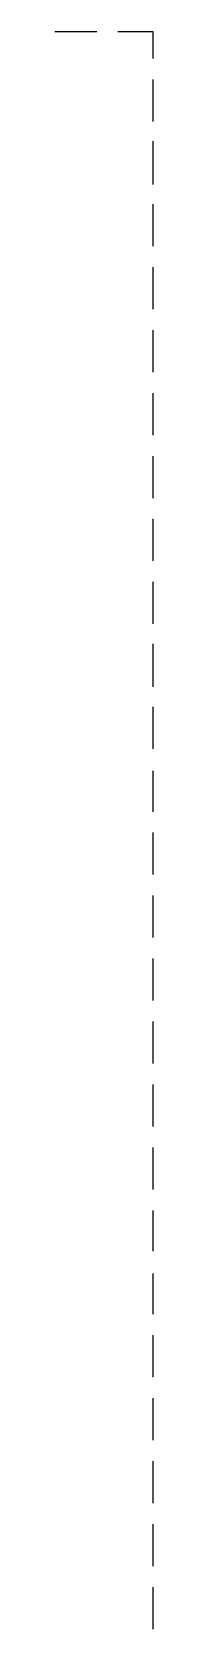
# Model space of a CAD drawing. Header units: millimetres. Extents: x -32864 to 44414, y -51818 to 3927.
# Drawn here: x 10026 to 10176, y -22213 to -19775 of the extents above; entities that cross this region are included whole.
import ezdxf

# ---------------------------------------------------------------- set-up
doc = ezdxf.new("R2010")
doc.units = ezdxf.units.MM
doc.header["$MEASUREMENT"] = 0
doc.layers.get('0').update_dxf_attribs({"true_color": 0xffffff})
doc.layers.add('elements', color=4, linetype='Continuous', lineweight=25, true_color=0x00ffff)

# ---------------------------------------------------------------- blocks, each defined once
blk = doc.blocks.new('UpperView')
at = {"layer": 'elements'}
for points in [[(3601.9, 5099.3), (3537.8, 5099.3)], [(3687.9, 5058.8), (3687.9, 5099.3), (3633.9, 5099.3)], [(3687.9, 4962.7), (3687.9, 5026.8)], [(3687.9, 4866.6), (3687.9, 4932.4)], [(3687.9, 4772.2), (3687.9, 4836.2)], [(3687.9, 4676), (3687.9, 4740.1)], [(3687.9, 4579.9), (3687.9, 4644)], [(3687.9, 4483.8), (3687.9, 4547.9)], [(3687.9, 4387.7), (3687.9, 4451.8)], [(3687.9, 4291.6), (3687.9, 4355.7)], [(3687.9, 4195.5), (3687.9, 4259.5)], [(3687.9, 4099.3), (3687.9, 4165.1)], [(3687.9, 4004.9), (3687.9, 4069)], [(3687.9, 3908.8), (3687.9, 3971.2)], [(3687.9, 3812.7), (3687.9, 3876.8)], [(3687.9, 3716.6), (3687.9, 3780.6)], [(3687.9, 3620.4), (3687.9, 3684.5)], [(3687.9, 3524.3), (3687.9, 3588.4)], [(3687.9, 3428.2), (3687.9, 3492.3)], [(3687.9, 3332.1), (3687.9, 3396.2)], [(3687.9, 3237.7), (3687.9, 3300)], [(3687.9, 3141.5), (3687.9, 3203.9)], [(3687.9, 3045.4), (3687.9, 3109.5)], [(3687.9, 2949.3), (3687.9, 3013.4)], [(3687.9, 2853.2), (3687.9, 2917.3)], [(3687.9, 2757.1), (3687.9, 2821.1)], [(3687.9, 2660.9), (3687.9, 2725)]]:
    blk.add_lwpolyline(points, dxfattribs=at)

msp = doc.modelspace()

# ---------------------------------------------------------------- block references
msp.add_blockref('UpperView', (6487.9, -24874.4))

doc.saveas('drawing.dxf')
